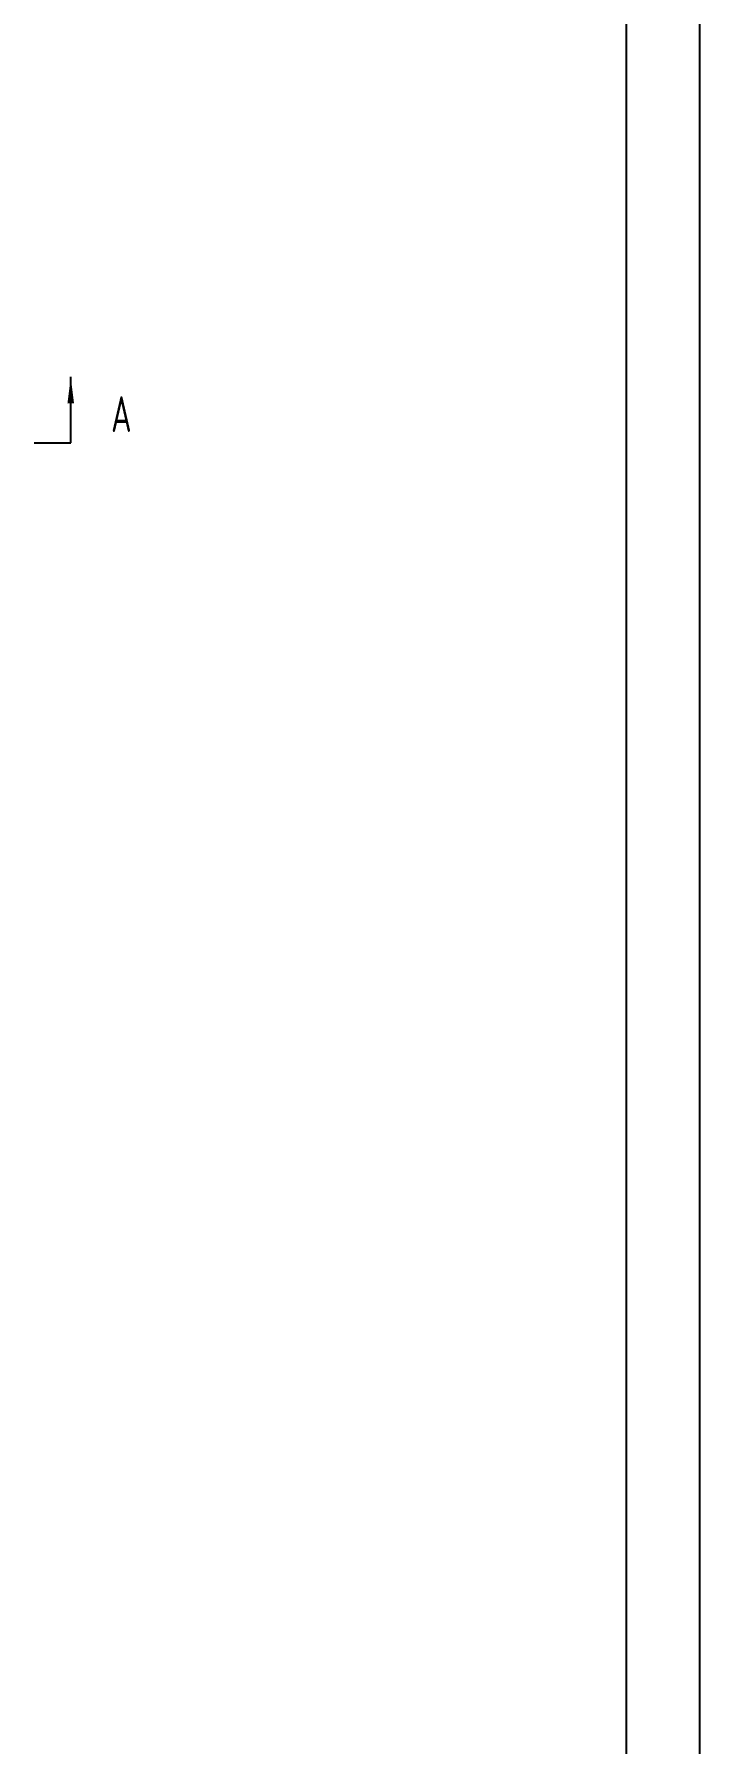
# Model space of a CAD drawing. Header units: millimetres. Extents: x 0 to 12600, y 0 to 8910.
# Drawn here: x 11235 to 12600, y 1851 to 5355 of the extents above; entities that cross this region are included whole.
import ezdxf
from ezdxf.enums import TextEntityAlignment as Align

# ---------------------------------------------------------------- set-up
doc = ezdxf.new("R2010")
doc.units = ezdxf.units.MM
doc.header["$LTSCALE"] = 300
for name, color, linetype in [('01', 7, 'Continuous'), ('02', 1, 'Continuous'), ('11', 3, 'Continuous')]:
    doc.layers.add(name, color=color, linetype=linetype)
doc.styles.get("Standard").update_dxf_attribs({"font": 'isocp', "width": 0.707, "bigfont": 'intecad.shx'})

# ---------------------------------------------------------------- blocks, each defined once
blk = doc.blocks.new('*U41')
at = {"layer": '01'}
blk.add_lwpolyline([(415, 5), (415, 292)], dxfattribs=at)
at = {"layer": '02'}
blk.add_lwpolyline([(420, 0), (420, 297)], dxfattribs=at)

msp = doc.modelspace()

# ---------------------------------------------------------------- linework, layer by layer
at = {"layer": '01'}
msp.add_line((11235.171, 4517.321), (11310.171, 4517.321), dxfattribs=at)
at = {"layer": '02'}
msp.add_line((11310.171, 4517.321), (11310.171, 4652.321), dxfattribs=at)
msp.add_lwpolyline([(11310.171, 4652.321, 0, 13.5, 0), (11310.171, 4598.321, 0, 0, 0)], format="xyseb", dxfattribs=at)

# ---------------------------------------------------------------- block references
at = {"layer": '01', "xscale": 30, "yscale": 30, "zscale": 30}
msp.add_blockref('*U41', (0, 0), dxfattribs=at)

# ---------------------------------------------------------------- texts
at = {"layer": '11', "width": 0.707}
msp.add_text('A', height=73.5, dxfattribs=at).set_placement((11392.928, 4517.321), align=Align.BOTTOM_LEFT)

doc.saveas('drawing.dxf')
